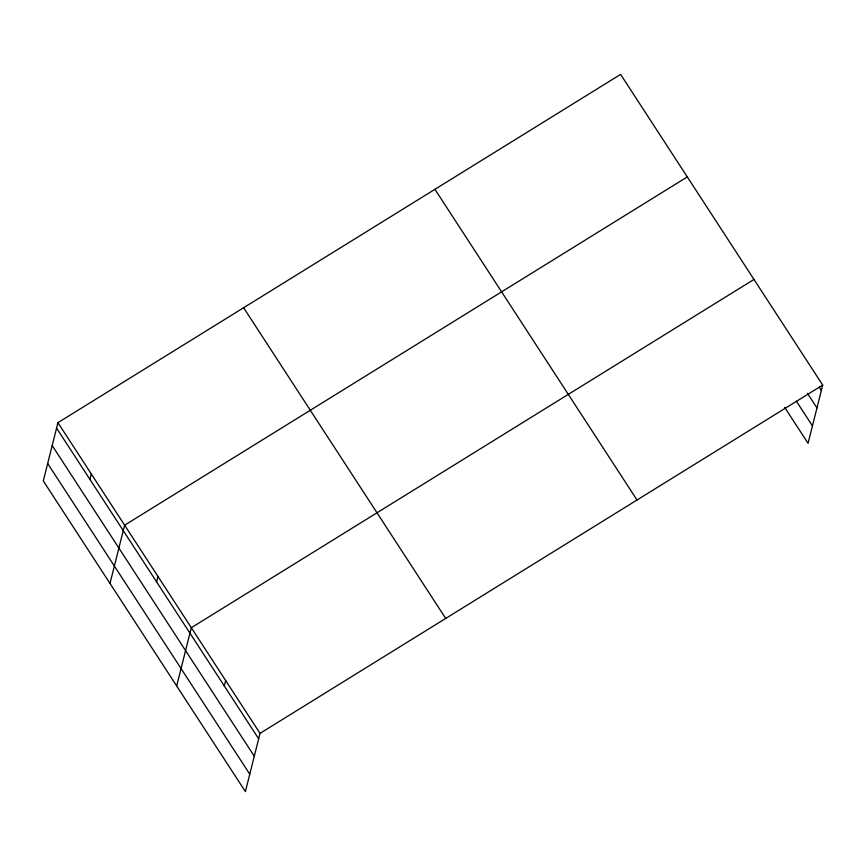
<?xml version="1.0" encoding="UTF-8"?>
<svg xmlns="http://www.w3.org/2000/svg" width="866" height="866" viewBox="0 0 866 866"><rect width="100%" height="100%" fill="white"/><g stroke="black" fill="none" stroke-linecap="round" stroke-linejoin="round"><path stroke-width="1.3" d="M57.935 422.673L43.3 480.922L245.392 791.611L260.027 733.361L822.7 385.078L620.608 74.389L57.935 422.673L260.027 733.361M89.912 479.374L91.276 473.94M109.993 583.457L124.617 525.197L687.301 176.913M156.605 581.898L157.969 576.464M176.675 685.98L191.31 627.731L753.994 279.437M224.305 685.98L225.669 680.546M822.7 385.078L808.065 443.327L784.672 407.366M819.139 387.134L821.336 390.512M807.458 393.326L816.952 407.94M796.363 401.175L812.449 425.899M434.927 189.318L637.019 500.007M243.617 307.733L445.709 618.432M56.571 428.107L258.663 738.795M52.187 445.535L254.279 756.224M47.673 463.494L249.765 774.182"/></g></svg>
